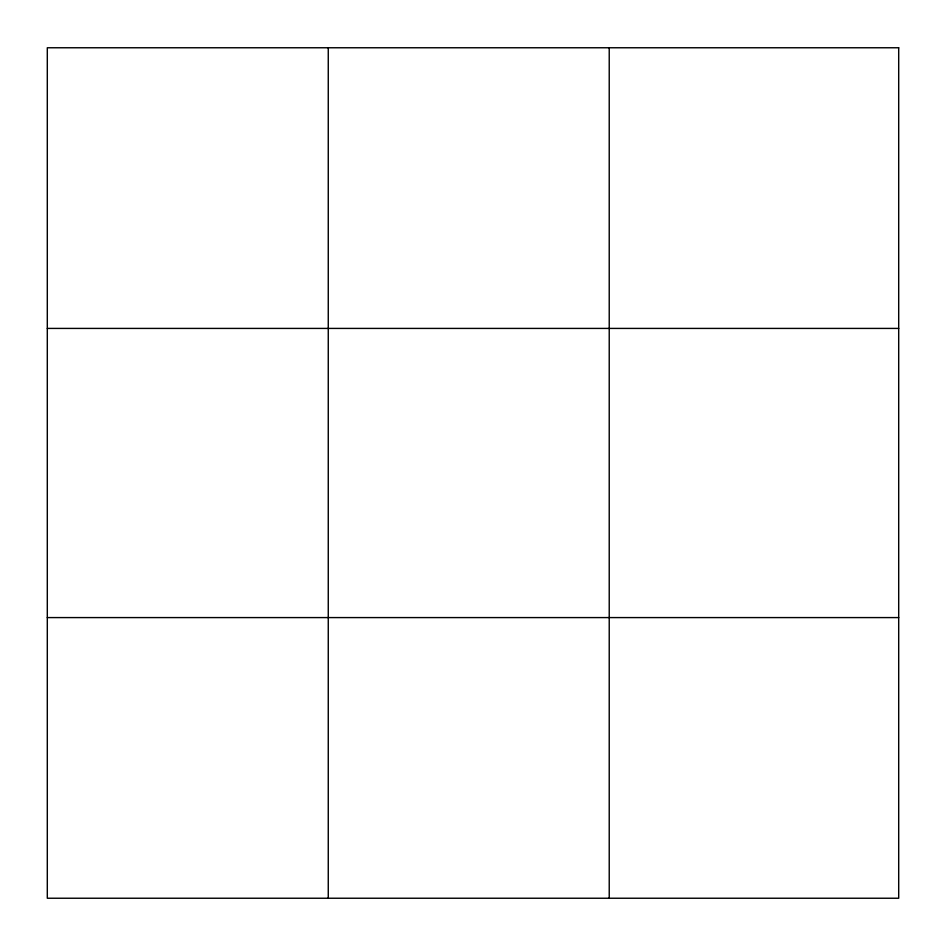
<?xml version="1.0" encoding="UTF-8"?>
<svg xmlns="http://www.w3.org/2000/svg" width="946" height="946" viewBox="0 0 946 946"><rect width="100%" height="100%" fill="white"/><g stroke="black" fill="none" stroke-linecap="round" stroke-linejoin="round"><path stroke-width="1.42" d="M328.262 47.761L328.262 898.239M609.224 47.761L609.224 898.239M47.3 328.416L898.7 328.416M47.3 617.584L898.7 617.584M898.7 47.761L898.7 898.239L47.3 898.239L47.3 47.761L898.7 47.761"/></g></svg>
